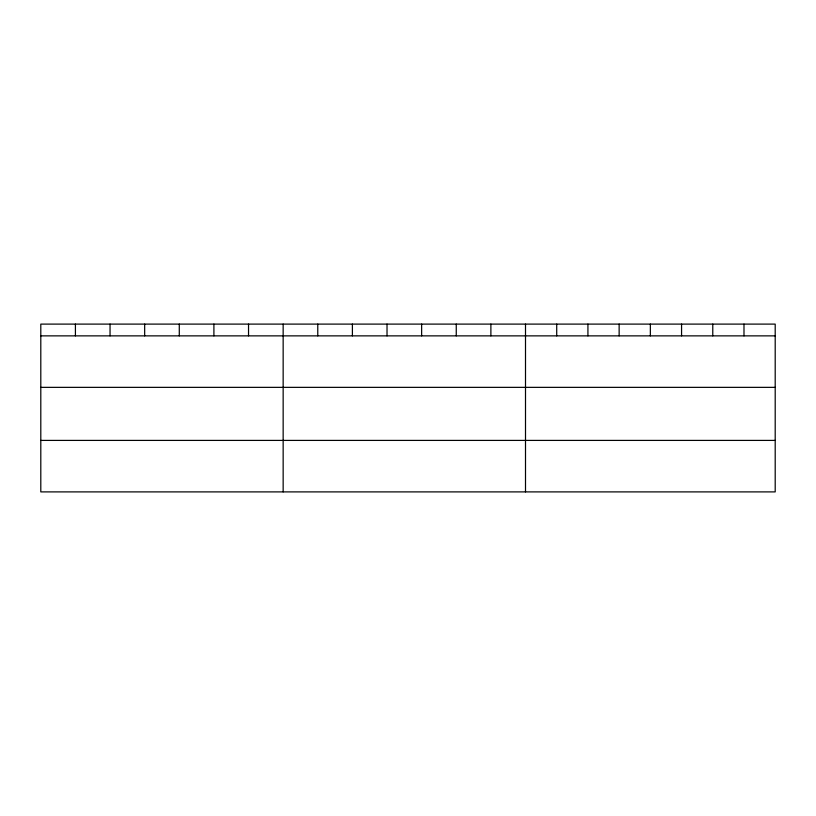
<?xml version="1.0" encoding="UTF-8"?>
<svg xmlns="http://www.w3.org/2000/svg" width="816" height="816" viewBox="0 0 816 816"><rect width="100%" height="100%" fill="white"/><g stroke="black" fill="none" stroke-linecap="round" stroke-linejoin="round"><path stroke-width="1.22" d="M775.2 335.866L775.2 491.895L40.8 491.895L40.8 324.105L775.2 324.105L775.2 335.866L40.8 335.866M40.8 387.355L775.2 387.355M40.8 440.405L775.2 440.405M743.988 324.105L743.988 335.866M712.776 324.105L712.776 335.866M681.564 324.105L681.564 335.866M650.352 324.105L650.352 335.866M619.14 324.105L619.14 335.866M587.928 324.105L587.928 335.866M556.716 324.105L556.716 335.866M525.504 324.105L525.504 491.895M490.885 324.105L490.885 335.866M456.256 324.105L456.256 335.866M421.637 324.105L421.637 335.866M387.019 324.105L387.019 335.866M352.4 324.105L352.4 335.866M317.771 324.105L317.771 335.866M283.152 324.105L283.152 491.895M248.533 324.105L248.533 335.866M213.904 324.105L213.904 335.866M179.285 324.105L179.285 335.866M144.667 324.105L144.667 335.866M110.048 324.105L110.048 335.866M75.419 324.105L75.419 335.866"/></g></svg>
